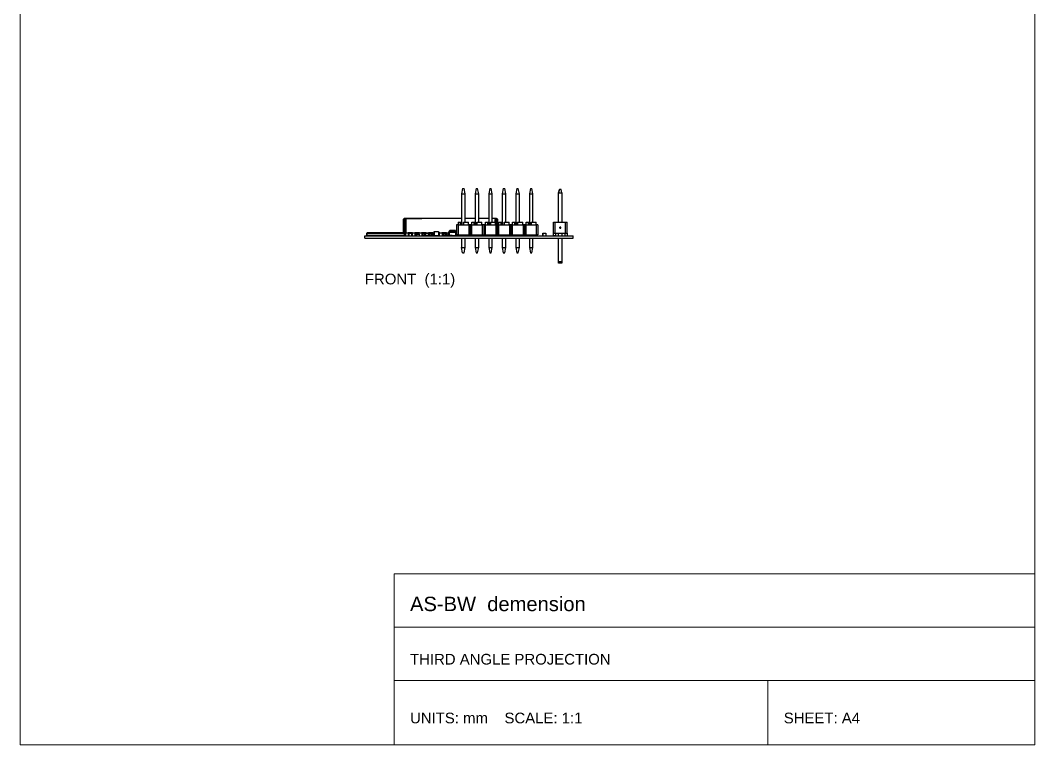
# Model space of a CAD drawing. Header units: millimetres. Extents: x -74 to 116, y -91 to 186.
# Drawn here: x -74.3 to 115.7, y -90.8 to 44.8 of the extents above; entities that cross this region are included whole.
import ezdxf

# ---------------------------------------------------------------- set-up
doc = ezdxf.new("R2010")
doc.units = ezdxf.units.MM
doc.layers.add('LABELS', color=7, linetype='Continuous')
doc.layers.add('VISIBLE', color=7, linetype='Continuous')
doc.layers.add('SHEET_A4', color=7, linetype='Continuous', lineweight=18)
doc.styles.get("Standard").update_dxf_attribs({"font": 'arial.ttf'})

msp = doc.modelspace()

# ---------------------------------------------------------------- linework, layer by layer
at = {"layer": 'SHEET_A4'}
for p, q in [((-4.314, -68.813), (115.686, -68.813)), ((-4.314, -78.813), (115.686, -78.813)), ((65.686, -90.813), (65.686, -78.813))]:
    msp.add_line(p, q, dxfattribs=at)
for points in [[(-74.314, -90.813), (115.686, -90.813), (115.686, 186.187), (-74.314, 186.187)], [(-4.314, -90.813), (115.686, -90.813), (115.686, -58.813), (-4.314, -58.813)]]:
    msp.add_lwpolyline(points, close=True, dxfattribs=at)
at = {"layer": 'VISIBLE'}
for points in [[(8.53, 13.311), (8.339, 12.295)], [(8.53, 13.311), (8.809, 13.311)], [(9, 12.295), (8.809, 13.311)], [(11.07, 13.311), (10.879, 12.295)], [(11.07, 13.311), (11.349, 13.311)], [(11.54, 12.295), (11.349, 13.311)], [(13.61, 13.311), (13.419, 12.295)], [(13.61, 13.311), (13.889, 13.311)], [(14.08, 12.295), (13.889, 13.311)], [(16.15, 13.311), (15.959, 12.295)], [(16.15, 13.311), (16.429, 13.311)], [(16.62, 12.295), (16.429, 13.311)], [(18.69, 13.311), (18.499, 12.295)], [(18.69, 13.311), (18.969, 13.311)], [(19.16, 12.295), (18.969, 13.311)], [(21.23, 13.311), (21.039, 12.295)], [(21.23, 13.311), (21.509, 13.311)], [(21.7, 12.295), (21.509, 13.311)], [(8.339, 12.295), (9, 12.295)], [(8.339, 12.295), (8.339, 6.512)], [(9, 6.969), (9, 12.295)], [(10.879, 12.295), (10.879, 6.512)], [(10.879, 12.295), (11.54, 12.295)], [(11.54, 6.969), (11.54, 12.295)], [(13.419, 12.295), (14.08, 12.295)], [(13.419, 12.295), (13.419, 6.512)], [(14.08, 6.969), (14.08, 12.295)], [(15.959, 12.295), (15.959, 6.512)], [(15.959, 12.295), (16.62, 12.295)], [(16.62, 6.969), (16.62, 12.295)], [(18.499, 12.295), (19.16, 12.295)], [(18.499, 12.295), (18.499, 6.512)], [(19.16, 6.969), (19.16, 12.295)], [(21.039, 12.295), (21.039, 6.512)], [(21.039, 12.295), (21.7, 12.295)], [(21.7, 6.969), (21.7, 12.295)], [(26.51, 12.504), (26.668, 13.139)], [(26.668, 13.139), (26.51, 12.504)], [(26.668, 13.139), (26.51, 12.504)], [(26.668, 13.139), (26.51, 12.504)], [(26.668, 13.139), (26.51, 12.504)], [(26.668, 13.139), (26.51, 12.504)], [(26.668, 13.139), (26.51, 12.504)], [(26.51, 12.504), (26.668, 13.139)], [(26.51, 6.969), (26.51, 12.504)], [(26.51, 6.969), (26.51, 12.504)], [(26.51, 6.969), (26.51, 12.504)], [(26.51, 6.969), (26.51, 12.504)], [(26.51, 6.969), (26.51, 12.504)], [(26.51, 6.969), (26.51, 12.504)], [(26.51, 6.969), (26.51, 12.504)], [(26.51, 12.504), (27.145, 12.504)], [(26.51, 6.969), (26.51, 12.504)], [(26.986, 13.139), (26.668, 13.139)], [(27.145, 12.504), (26.986, 13.139)], [(27.145, 12.504), (27.145, 6.969)], [(-2.533, 7.479), (-2.517, 7.558), (-2.471, 7.623), (-2.405, 7.666), (-2.333, 7.679)], [(-2.333, 7.679), (-2.405, 7.666), (-2.471, 7.623), (-2.517, 7.558), (-2.533, 7.479)], [(-2.333, 7.679), (-2.319, 7.679), (-2.306, 7.679), (-2.293, 7.679), (-2.281, 7.679), (-2.269, 7.679), (-2.257, 7.679), (-2.245, 7.679), (-2.235, 7.679), (-2.224, 7.679), (-2.214, 7.679), (-2.205, 7.679), (-2.196, 7.679), (-2.187, 7.679), (-2.179, 7.679)], [(-2.179, 7.679), (-2.187, 7.679), (-2.196, 7.679), (-2.205, 7.679), (-2.214, 7.679), (-2.224, 7.679), (-2.235, 7.679), (-2.245, 7.679), (-2.257, 7.679), (-2.269, 7.679), (-2.281, 7.679), (-2.293, 7.679), (-2.306, 7.679), (-2.319, 7.679), (-2.333, 7.679)], [(-2.179, 7.679), (-2.147, 7.666), (-2.131, 7.623), (-2.126, 7.479)], [(8.339, 7.679), (-2.179, 7.679)], [(-2.04, 7.68), (-2.034, 7.68), (-2.014, 7.68), (-1.982, 7.68), (-1.94, 7.68), (-1.89, 7.68), (-1.834, 7.68), (-1.774, 7.68), (-1.715, 7.68), (-1.659, 7.68), (-1.609, 7.68), (-1.567, 7.68), (-1.535, 7.68), (-1.515, 7.68), (-1.509, 7.68)], [(-2.04, 7.679), (-2.04, 7.68)], [(-1.509, 7.68), (-1.298, 7.68), (-1.073, 7.68), (-0.838, 7.68), (-0.6, 7.68), (-0.363, 7.68), (-0.132, 7.68), (0.085, 7.68), (0.285, 7.68), (0.463, 7.68), (0.615, 7.68), (0.737, 7.68), (0.826, 7.68), (0.88, 7.68), (0.899, 7.68)], [(-1.509, 7.679), (-1.509, 7.68)], [(0.899, 7.68), (0.908, 7.68)], [(0.899, 7.679), (0.899, 7.68)], [(0.908, 7.679), (0.908, 7.68)], [(10.879, 7.679), (9, 7.679)], [(13.419, 7.679), (11.54, 7.679)], [(14.714, 7.679), (14.08, 7.679)], [(14.661, 7.479), (14.666, 7.623), (14.682, 7.666), (14.714, 7.679)], [(14.714, 7.679), (14.722, 7.679), (14.73, 7.679), (14.739, 7.679), (14.749, 7.679), (14.759, 7.679), (14.769, 7.679), (14.78, 7.679), (14.791, 7.679), (14.803, 7.679), (14.815, 7.679), (14.828, 7.679), (14.841, 7.679), (14.854, 7.679), (14.867, 7.679)], [(14.867, 7.679), (14.854, 7.679), (14.841, 7.679), (14.828, 7.679), (14.815, 7.679), (14.803, 7.679), (14.791, 7.679), (14.78, 7.679), (14.769, 7.679), (14.759, 7.679), (14.749, 7.679), (14.739, 7.679), (14.73, 7.679), (14.722, 7.679), (14.714, 7.679)], [(14.867, 7.679), (14.939, 7.666), (15.006, 7.623), (15.051, 7.558), (15.067, 7.479)], [(-2.533, 5.029), (-2.533, 7.479)], [(-2.533, 7.479), (-2.533, 5.029)], [(-2.333, 5.029), (-2.333, 7.479)], [(-2.179, 7.479), (-2.187, 7.479), (-2.196, 7.479), (-2.205, 7.479), (-2.214, 7.479), (-2.224, 7.479), (-2.235, 7.479), (-2.245, 7.479), (-2.257, 7.479), (-2.269, 7.479), (-2.281, 7.479), (-2.293, 7.479), (-2.306, 7.479), (-2.319, 7.479), (-2.333, 7.479)], [(-2.333, 7.479), (-2.319, 7.479), (-2.306, 7.479), (-2.293, 7.479), (-2.281, 7.479), (-2.269, 7.479), (-2.257, 7.479), (-2.245, 7.479), (-2.235, 7.479), (-2.224, 7.479), (-2.214, 7.479), (-2.205, 7.479), (-2.196, 7.479), (-2.187, 7.479), (-2.179, 7.479)], [(-2.179, 7.479), (-2.179, 5.029)], [(-2.179, 7.479), (-2.179, 7.479)], [(-2.179, 5.029), (-2.179, 7.479)], [(-2.126, 7.479), (-2.126, 5.029)], [(7.717, 6.512), (7.4, 6.512)], [(7.4, 6.512), (7.4, 4.632)], [(7.4, 6.512), (7.4, 6.131)], [(7.4, 6.131), (7.4, 6.131)], [(7.717, 6.969), (8.149, 6.969)], [(7.717, 6.969), (7.717, 6.512)], [(7.717, 6.512), (9.686, 6.512)], [(7.717, 6.512), (7.717, 4.632)], [(8.149, 6.969), (8.161, 6.969), (8.173, 6.969), (8.185, 6.969), (8.198, 6.969), (8.211, 6.969), (8.225, 6.969), (8.238, 6.969), (8.252, 6.969), (8.266, 6.969), (8.28, 6.969), (8.295, 6.969), (8.309, 6.969), (8.324, 6.969), (8.339, 6.969)], [(8.149, 6.512), (8.149, 6.969)], [(8.67, 6.969), (9.622, 6.969)], [(8.67, 6.512), (8.67, 6.969)], [(8.67, 6.969), (8.67, 6.512)], [(9.622, 6.512), (9.622, 6.969)], [(9.94, 6.512), (9.686, 6.512)], [(9.686, 6.512), (9.686, 4.632)], [(10.194, 6.512), (9.94, 6.512)], [(9.94, 6.512), (9.94, 4.632)], [(10.194, 6.512), (12.226, 6.512)], [(10.194, 6.512), (10.194, 4.632)], [(10.257, 6.969), (10.689, 6.969)], [(10.257, 6.512), (10.257, 6.969)], [(10.689, 6.969), (10.701, 6.969), (10.713, 6.969), (10.725, 6.969), (10.738, 6.969), (10.751, 6.969), (10.765, 6.969), (10.778, 6.969), (10.792, 6.969), (10.806, 6.969), (10.82, 6.969), (10.835, 6.969), (10.849, 6.969), (10.864, 6.969), (10.879, 6.969)], [(10.689, 6.512), (10.689, 6.969)], [(11.21, 6.969), (12.162, 6.969)], [(11.21, 6.512), (11.21, 6.969)], [(11.21, 6.969), (11.21, 6.512)], [(12.162, 6.512), (12.162, 6.969)], [(12.48, 6.512), (12.226, 6.512)], [(12.226, 6.512), (12.226, 4.632)], [(12.734, 6.512), (12.48, 6.512)], [(12.48, 6.512), (12.48, 4.632)], [(12.734, 6.512), (14.766, 6.512)], [(12.734, 6.512), (12.734, 4.632)], [(12.797, 6.969), (13.229, 6.969)], [(12.797, 6.512), (12.797, 6.969)], [(13.229, 6.969), (13.241, 6.969), (13.253, 6.969), (13.265, 6.969), (13.278, 6.969), (13.291, 6.969), (13.305, 6.969), (13.318, 6.969), (13.332, 6.969), (13.346, 6.969), (13.36, 6.969), (13.375, 6.969), (13.389, 6.969), (13.404, 6.969), (13.419, 6.969)], [(13.229, 6.512), (13.229, 6.969)], [(13.75, 6.969), (14.702, 6.969)], [(13.75, 6.512), (13.75, 6.969)], [(13.75, 6.969), (13.75, 6.512)], [(14.661, 7.479), (14.714, 7.479)], [(14.661, 6.969), (14.661, 7.479)], [(14.661, 7.479), (14.661, 7.479)], [(14.661, 7.479), (14.661, 7.479)], [(14.702, 6.512), (14.702, 6.969)], [(14.714, 6.512), (14.714, 7.479)], [(14.714, 7.479), (14.722, 7.479), (14.73, 7.479), (14.739, 7.479), (14.749, 7.479), (14.759, 7.479), (14.769, 7.479), (14.78, 7.479), (14.791, 7.479), (14.803, 7.479), (14.815, 7.479), (14.828, 7.479), (14.841, 7.479), (14.854, 7.479), (14.867, 7.479)], [(15.02, 6.512), (14.766, 6.512)], [(14.766, 6.512), (14.766, 4.632)], [(14.867, 6.512), (14.867, 7.479)], [(14.867, 7.479), (14.867, 6.512)], [(15.274, 6.512), (15.02, 6.512)], [(15.02, 6.512), (15.02, 4.632)], [(15.067, 7.479), (15.067, 6.512)], [(15.274, 6.512), (17.306, 6.512)], [(15.274, 6.512), (15.274, 4.632)], [(15.337, 6.969), (15.769, 6.969)], [(15.337, 6.512), (15.337, 6.969)], [(15.769, 6.969), (15.781, 6.969), (15.793, 6.969), (15.805, 6.969), (15.818, 6.969), (15.831, 6.969), (15.845, 6.969), (15.858, 6.969), (15.872, 6.969), (15.886, 6.969), (15.9, 6.969), (15.915, 6.969), (15.929, 6.969), (15.944, 6.969), (15.959, 6.969)], [(15.769, 6.512), (15.769, 6.969)], [(16.29, 6.969), (17.242, 6.969)], [(16.29, 6.512), (16.29, 6.969)], [(16.29, 6.969), (16.29, 6.512)], [(17.242, 6.512), (17.242, 6.969)], [(17.56, 6.512), (17.306, 6.512)], [(17.306, 6.512), (17.306, 4.632)], [(17.814, 6.512), (17.56, 6.512)], [(17.56, 6.512), (17.56, 4.632)], [(17.814, 6.512), (19.846, 6.512)], [(17.814, 6.512), (17.814, 4.632)], [(17.877, 6.969), (18.309, 6.969)], [(17.877, 6.512), (17.877, 6.969)], [(18.309, 6.969), (18.321, 6.969), (18.333, 6.969), (18.345, 6.969), (18.358, 6.969), (18.371, 6.969), (18.385, 6.969), (18.398, 6.969), (18.412, 6.969), (18.426, 6.969), (18.44, 6.969), (18.455, 6.969), (18.469, 6.969), (18.484, 6.969), (18.499, 6.969)], [(18.309, 6.512), (18.309, 6.969)], [(18.83, 6.969), (19.782, 6.969)], [(18.83, 6.512), (18.83, 6.969)], [(18.83, 6.969), (18.83, 6.512)], [(19.782, 6.512), (19.782, 6.969)], [(20.1, 6.512), (19.846, 6.512)], [(19.846, 6.512), (19.846, 4.632)], [(20.354, 6.512), (20.1, 6.512)], [(20.1, 6.512), (20.1, 4.632)], [(20.354, 6.512), (22.322, 6.512)], [(20.354, 6.512), (20.354, 4.632)], [(20.417, 6.969), (20.849, 6.969)], [(20.417, 6.512), (20.417, 6.969)], [(20.849, 6.969), (20.861, 6.969), (20.873, 6.969), (20.885, 6.969), (20.898, 6.969), (20.911, 6.969), (20.925, 6.969), (20.938, 6.969), (20.952, 6.969), (20.966, 6.969), (20.98, 6.969), (20.995, 6.969), (21.009, 6.969), (21.024, 6.969), (21.039, 6.969)], [(20.849, 6.512), (20.849, 6.969)], [(21.37, 6.969), (22.322, 6.969)], [(21.37, 6.512), (21.37, 6.969)], [(21.37, 6.969), (21.37, 6.512)], [(22.322, 6.512), (22.322, 6.969)], [(22.64, 6.512), (22.322, 6.512)], [(22.322, 6.512), (22.322, 4.632)], [(22.64, 6.512), (22.64, 4.632)], [(25.557, 4.937), (25.557, 6.969)], [(25.557, 4.937), (25.557, 6.969)], [(25.557, 4.937), (25.557, 6.969)], [(25.557, 4.937), (25.557, 6.969)], [(25.557, 4.937), (25.557, 6.969)], [(25.557, 4.937), (25.557, 6.969)], [(25.557, 4.937), (25.557, 6.969)], [(25.557, 4.937), (25.557, 6.969)], [(25.557, 6.969), (25.887, 6.969)], [(25.887, 4.937), (25.887, 6.969)], [(25.887, 6.969), (27.767, 6.969)], [(26.913, 6.043), (26.741, 6.043)], [(26.741, 6.043), (26.741, 5.863)], [(26.741, 5.863), (26.741, 6.043)], [(26.741, 5.863), (26.913, 5.863)], [(26.913, 5.863), (26.913, 6.043)], [(27.767, 6.969), (27.767, 4.937)], [(27.767, 6.969), (27.767, 4.937)], [(27.767, 6.969), (28.097, 6.969)], [(28.097, 4.937), (28.097, 6.969)], [(-9.773, 4.018), (-9.773, 4.429)], [(-9.773, 4.429), (29.252, 4.429)], [(-9.773, 4.018), (29.252, 4.018)], [(-9.283, 5.029), (-9.353, 5), (-9.383, 4.929)], [(-9.383, 4.929), (-9.353, 5), (-9.283, 5.029)], [(-9.383, 4.929), (-9.382, 4.929), (-9.378, 4.929), (-9.372, 4.929), (-9.363, 4.929), (-9.352, 4.929), (-9.339, 4.929), (-9.324, 4.929), (-9.307, 4.929), (-9.289, 4.929), (-9.27, 4.929), (-9.249, 4.929), (-9.227, 4.929), (-9.205, 4.929), (-9.183, 4.929)], [(-9.383, 4.929), (-9.383, 4.929), (-9.383, 4.929), (-9.383, 4.929), (-9.383, 4.929), (-9.383, 4.929), (-9.383, 4.929), (-9.383, 4.929), (-9.383, 4.929), (-9.383, 4.929), (-9.383, 4.929), (-9.383, 4.929), (-9.383, 4.929), (-9.383, 4.929), (-9.383, 4.929)], [(-9.383, 4.469), (-9.383, 4.929)], [(-9.383, 4.929), (-9.383, 4.929), (-9.383, 4.929), (-9.383, 4.929), (-9.383, 4.929), (-9.383, 4.929), (-9.383, 4.929), (-9.383, 4.929), (-9.383, 4.929), (-9.383, 4.929), (-9.383, 4.929), (-9.383, 4.929), (-9.383, 4.929), (-9.383, 4.929), (-9.383, 4.929)], [(-9.383, 4.929), (-9.382, 4.929), (-9.378, 4.929), (-9.372, 4.929), (-9.363, 4.929), (-9.352, 4.929), (-9.339, 4.929), (-9.324, 4.929), (-9.307, 4.929), (-9.289, 4.929), (-9.27, 4.929), (-9.249, 4.929), (-9.227, 4.929), (-9.205, 4.929), (-9.183, 4.929)], [(-9.383, 4.929), (-9.383, 4.469)], [(-9.383, 4.469), (-9.383, 4.469), (-9.383, 4.469), (-9.383, 4.469), (-9.383, 4.469), (-9.383, 4.469), (-9.383, 4.469), (-9.383, 4.469), (-9.383, 4.469), (-9.383, 4.469), (-9.383, 4.469), (-9.383, 4.469), (-9.383, 4.469), (-9.383, 4.469), (-9.383, 4.469)], [(-9.183, 4.469), (-9.205, 4.469), (-9.227, 4.469), (-9.249, 4.469), (-9.27, 4.469), (-9.289, 4.469), (-9.307, 4.469), (-9.324, 4.469), (-9.339, 4.469), (-9.352, 4.469), (-9.363, 4.469), (-9.372, 4.469), (-9.378, 4.469), (-9.382, 4.469), (-9.383, 4.469)], [(-9.383, 4.469), (-9.383, 4.429)], [(-9.383, 4.429), (-9.383, 4.469)], [(-9.183, 4.469), (-9.205, 4.469), (-9.227, 4.469), (-9.249, 4.469), (-9.27, 4.469), (-9.289, 4.469), (-9.307, 4.469), (-9.324, 4.469), (-9.339, 4.469), (-9.352, 4.469), (-9.363, 4.469), (-9.372, 4.469), (-9.378, 4.469), (-9.382, 4.469), (-9.383, 4.469)], [(-9.383, 4.469), (-9.383, 4.469), (-9.383, 4.469), (-9.383, 4.469), (-9.383, 4.469), (-9.383, 4.469), (-9.383, 4.469), (-9.383, 4.469), (-9.383, 4.469), (-9.383, 4.469), (-9.383, 4.469), (-9.383, 4.469), (-9.383, 4.469), (-9.383, 4.469), (-9.383, 4.469)], [(-9.183, 5.029), (-9.194, 5.029), (-9.205, 5.029), (-9.216, 5.029), (-9.226, 5.029), (-9.236, 5.029), (-9.245, 5.029), (-9.253, 5.029), (-9.261, 5.029), (-9.267, 5.029), (-9.273, 5.029), (-9.277, 5.029), (-9.28, 5.029), (-9.282, 5.029), (-9.283, 5.029)], [(-2.343, 5.029), (-9.183, 5.029)], [(-9.183, 4.929), (-2.343, 4.929)], [(-9.183, 4.929), (-2.343, 4.929)], [(-2.343, 4.469), (-9.183, 4.469)], [(-2.343, 4.469), (-9.183, 4.469)], [(-2.343, 5.029), (-2.355, 5.029), (-2.368, 5.029), (-2.381, 5.029), (-2.394, 5.029), (-2.408, 5.029), (-2.421, 5.029), (-2.435, 5.029), (-2.449, 5.029), (-2.463, 5.029), (-2.476, 5.029), (-2.49, 5.029), (-2.505, 5.029), (-2.519, 5.029), (-2.533, 5.029)], [(-2.533, 5.029), (-2.533, 5.029), (-2.533, 5.029), (-2.533, 5.029), (-2.533, 5.029), (-2.533, 5.029), (-2.533, 5.029), (-2.533, 5.029), (-2.533, 5.029), (-2.533, 5.029), (-2.533, 5.029), (-2.533, 5.029), (-2.533, 5.029), (-2.533, 5.029), (-2.533, 5.029)], [(-2.343, 4.929), (-2.343, 5), (-2.343, 5.029)], [(-2.343, 4.929), (-2.343, 5), (-2.343, 5.029)], [(-2.343, 5.029), (-2.343, 4.929)], [(-2.094, 5.029), (-2.343, 5.029)], [(-2.343, 4.469), (-2.343, 4.929)], [(-2.343, 4.429), (-2.343, 4.929)], [(-2.343, 4.429), (-2.343, 4.469)], [(-2.143, 5.029), (-1.643, 5.029)], [(-2.118, 4.929), (-2.116, 5.001), (-2.094, 5.029)], [(-2.118, 4.929), (-2.118, 4.929)], [(-2.118, 4.429), (-2.118, 4.929)], [(-2.118, 4.929), (-2.118, 4.929)], [(-2.094, 5.029), (-2.076, 5.029), (-2.053, 5.029), (-2.026, 5.029), (-1.996, 5.029), (-1.963, 5.029), (-1.928, 5.029), (-1.893, 5.029), (-1.857, 5.029), (-1.823, 5.029), (-1.79, 5.029), (-1.759, 5.029), (-1.732, 5.029), (-1.71, 5.029), (-1.691, 5.029)], [(-1.443, 5.029), (-1.691, 5.029)], [(-1.691, 5.029), (-1.67, 5.001), (-1.668, 4.929)], [(-1.668, 4.929), (-1.668, 4.429)], [(-1.558, 4.941), (-1.546, 4.953)], [(-1.558, 4.941), (-1.546, 4.953)], [(-1.546, 4.953), (-1.558, 4.941)], [(-1.546, 4.953), (-1.558, 4.941)], [(-1.558, 4.441), (-1.558, 4.941)], [(-1.558, 4.941), (-1.558, 4.441)], [(-1.558, 4.941), (-1.558, 4.441)], [(-1.558, 4.441), (-1.558, 4.941)], [(-1.546, 4.429), (-1.558, 4.441)], [(-1.546, 4.429), (-1.558, 4.441)], [(-1.558, 4.441), (-1.546, 4.429)], [(-1.558, 4.441), (-1.546, 4.429)], [(-1.546, 4.953), (-1.046, 4.953)], [(-1.443, 5.029), (-1.443, 5.008), (-1.443, 4.953)], [(-1.073, 5.029), (-1.443, 5.029)], [(-1.443, 5.029), (-1.443, 4.953)], [(-1.073, 5.029), (-1.443, 5.029)], [(-1.443, 5.029), (-1.443, 5.008), (-1.443, 4.953)], [(-1.073, 4.953), (-1.073, 5.008), (-1.073, 5.029)], [(-1.073, 4.953), (-1.073, 5.008), (-1.073, 5.029)], [(-1.073, 5.029), (-1.073, 4.953)], [(-0.824, 5.029), (-1.073, 5.029)], [(-1.046, 4.953), (-1.034, 4.941)], [(-1.034, 4.441), (-1.046, 4.429)], [(-1.034, 4.941), (-1.034, 4.441)], [(-0.873, 5.029), (-0.373, 5.029)], [(-0.848, 4.929), (-0.846, 5.001), (-0.824, 5.029)], [(-0.848, 4.929), (-0.848, 4.929)], [(-0.848, 4.429), (-0.848, 4.929)], [(-0.848, 4.929), (-0.848, 4.929)], [(-0.824, 5.029), (-0.806, 5.029), (-0.783, 5.029), (-0.756, 5.029), (-0.726, 5.029), (-0.693, 5.029), (-0.658, 5.029), (-0.623, 5.029), (-0.587, 5.029), (-0.553, 5.029), (-0.52, 5.029), (-0.489, 5.029), (-0.462, 5.029), (-0.44, 5.029), (-0.421, 5.029)], [(-0.173, 5.029), (-0.421, 5.029)], [(-0.421, 5.029), (-0.4, 5.001), (-0.398, 4.929)], [(-0.398, 4.929), (-0.398, 4.429)], [(-0.173, 5.029), (-0.173, 5), (-0.173, 4.929)], [(0.197, 5.029), (-0.173, 5.029)], [(-0.173, 5.029), (-0.173, 4.929)], [(0.197, 5.029), (-0.173, 5.029)], [(-0.173, 5.029), (-0.173, 5), (-0.173, 4.929)], [(-0.173, 4.929), (0.197, 4.929)], [(-0.173, 4.929), (0.197, 4.929)], [(-0.173, 4.929), (-0.173, 4.469)], [(-0.173, 4.929), (-0.173, 4.429)], [(-0.056, 4.469), (-0.173, 4.469)], [(-0.173, 4.469), (-0.173, 4.429)], [(-0.056, 4.469), (-0.173, 4.469)], [(-0.056, 4.759), (-0.056, 4.779)], [(-0.056, 4.759), (-0.056, 4.779)], [(-0.056, 4.779), (0.444, 4.779)], [(-0.056, 4.429), (-0.056, 4.779)], [(-0.056, 4.449), (-0.056, 4.759)], [(-0.056, 4.429), (-0.056, 4.449)], [(0.197, 4.929), (0.197, 5), (0.197, 5.029)], [(0.197, 4.929), (0.197, 5), (0.197, 5.029)], [(0.197, 5.029), (0.197, 4.929)], [(0.446, 5.029), (0.197, 5.029)], [(0.197, 4.779), (0.197, 4.929)], [(0.197, 4.779), (0.197, 4.929)], [(0.397, 5.029), (0.897, 5.029)], [(0.422, 4.929), (0.424, 5.001), (0.446, 5.029)], [(0.422, 4.929), (0.422, 4.929)], [(0.422, 4.779), (0.422, 4.929)], [(0.422, 4.929), (0.422, 4.929)], [(0.444, 4.429), (0.444, 4.779)], [(0.446, 5.029), (0.464, 5.029), (0.487, 5.029), (0.514, 5.029), (0.544, 5.029), (0.577, 5.029), (0.612, 5.029), (0.647, 5.029), (0.683, 5.029), (0.717, 5.029), (0.75, 5.029), (0.781, 5.029), (0.808, 5.029), (0.83, 5.029), (0.849, 5.029)], [(1.097, 5.029), (0.849, 5.029)], [(0.849, 5.029), (0.87, 5.001), (0.872, 4.929)], [(0.872, 4.929), (0.872, 4.429)], [(1.097, 5.029), (1.097, 5), (1.097, 4.929)], [(1.467, 5.029), (1.097, 5.029)], [(1.097, 5.029), (1.097, 4.929)], [(1.467, 5.029), (1.097, 5.029)], [(1.097, 5.029), (1.097, 5), (1.097, 4.929)], [(1.097, 4.929), (1.467, 4.929)], [(1.097, 4.929), (1.467, 4.929)], [(1.097, 4.929), (1.097, 4.469)], [(1.097, 4.929), (1.097, 4.429)], [(1.467, 4.469), (1.097, 4.469)], [(1.097, 4.469), (1.097, 4.429)], [(1.467, 4.469), (1.097, 4.469)], [(1.467, 4.929), (1.467, 5), (1.467, 5.029)], [(1.467, 4.929), (1.467, 5), (1.467, 5.029)], [(1.467, 5.029), (1.467, 4.929)], [(1.716, 5.029), (1.467, 5.029)], [(1.467, 4.469), (1.467, 4.929)], [(1.467, 4.429), (1.467, 4.929)], [(1.467, 4.429), (1.467, 4.469)], [(1.58, 4.953), (1.568, 4.941)], [(1.58, 4.953), (1.568, 4.941)], [(1.568, 4.941), (1.58, 4.953)], [(1.568, 4.941), (1.58, 4.953)], [(1.568, 4.941), (1.568, 4.441)], [(1.568, 4.441), (1.568, 4.941)], [(1.568, 4.441), (1.568, 4.941)], [(1.568, 4.941), (1.568, 4.441)], [(1.568, 4.441), (1.58, 4.429)], [(1.568, 4.441), (1.58, 4.429)], [(1.58, 4.429), (1.568, 4.441)], [(1.58, 4.429), (1.568, 4.441)], [(1.58, 4.953), (2.08, 4.953)], [(2.08, 4.953), (1.58, 4.953)], [(1.58, 4.953), (2.08, 4.953)], [(2.08, 4.429), (1.58, 4.429)], [(2.08, 4.429), (1.58, 4.429)], [(1.667, 5.029), (2.167, 5.029)], [(1.692, 4.953), (1.696, 5.009), (1.716, 5.029)], [(1.716, 5.029), (1.734, 5.029), (1.757, 5.029), (1.784, 5.029), (1.814, 5.029), (1.847, 5.029), (1.882, 5.029), (1.917, 5.029), (1.953, 5.029), (1.987, 5.029), (2.02, 5.029), (2.051, 5.029), (2.078, 5.029), (2.1, 5.029), (2.119, 5.029)], [(2.08, 4.953), (2.092, 4.941)], [(2.092, 4.441), (2.08, 4.429)], [(2.092, 4.941), (2.092, 4.441)], [(2.367, 5.029), (2.119, 5.029)], [(2.119, 5.029), (2.14, 5.001), (2.142, 4.929)], [(2.142, 4.929), (2.142, 4.429)], [(2.367, 5.029), (2.367, 5), (2.367, 4.929)], [(2.737, 5.029), (2.367, 5.029)], [(2.367, 5.029), (2.367, 4.929)], [(2.737, 5.029), (2.367, 5.029)], [(2.367, 5.029), (2.367, 5), (2.367, 4.929)], [(2.367, 4.929), (2.737, 4.929)], [(2.367, 4.929), (2.737, 4.929)], [(2.367, 4.929), (2.367, 4.469)], [(2.367, 4.929), (2.367, 4.429)], [(2.737, 4.469), (2.367, 4.469)], [(2.367, 4.469), (2.367, 4.429)], [(2.737, 4.469), (2.367, 4.469)], [(2.737, 4.929), (2.737, 5), (2.737, 5.029)], [(2.737, 4.929), (2.737, 5), (2.737, 5.029)], [(2.737, 5.029), (2.737, 4.929)], [(2.986, 5.029), (2.737, 5.029)], [(2.737, 4.469), (2.737, 4.929)], [(2.737, 4.429), (2.737, 4.929)], [(2.737, 4.429), (2.737, 4.469)], [(2.937, 5.029), (3.21, 5.029)], [(2.962, 4.929), (2.964, 5.001), (2.986, 5.029)], [(2.962, 4.929), (2.962, 4.929)], [(2.962, 4.429), (2.962, 4.929)], [(2.962, 4.929), (2.962, 4.929)], [(2.986, 5.029), (2.995, 5.029), (3.006, 5.029), (3.018, 5.029), (3.032, 5.029), (3.046, 5.029), (3.062, 5.029), (3.078, 5.029), (3.096, 5.029), (3.114, 5.029), (3.132, 5.029), (3.152, 5.029), (3.171, 5.029), (3.19, 5.029), (3.21, 5.029)], [(3.222, 5.253), (3.21, 5.241)], [(3.222, 5.253), (3.21, 5.241)], [(3.21, 5.241), (3.222, 5.253)], [(3.21, 5.241), (3.222, 5.253)], [(3.21, 5.241), (3.21, 4.441)], [(3.21, 4.441), (3.21, 5.241)], [(3.21, 4.441), (3.21, 5.241)], [(3.21, 5.241), (3.21, 4.441)], [(3.21, 4.441), (3.222, 4.429)], [(3.21, 4.441), (3.222, 4.429)], [(3.222, 4.429), (3.21, 4.441)], [(3.222, 4.429), (3.21, 4.441)], [(3.222, 5.253), (4.022, 5.253)], [(4.022, 4.429), (3.222, 4.429)], [(4.022, 5.253), (4.034, 5.241)], [(4.034, 4.441), (4.022, 4.429)], [(4.034, 5.241), (4.034, 4.441)], [(4.256, 5.029), (4.034, 5.029)], [(4.207, 5.029), (4.707, 5.029)], [(4.232, 4.929), (4.234, 5.001), (4.256, 5.029)], [(4.232, 4.929), (4.232, 4.929)], [(4.232, 4.429), (4.232, 4.929)], [(4.232, 4.929), (4.232, 4.929)], [(4.256, 5.029), (4.274, 5.029), (4.297, 5.029), (4.324, 5.029), (4.354, 5.029), (4.387, 5.029), (4.422, 5.029), (4.457, 5.029), (4.493, 5.029), (4.527, 5.029), (4.56, 5.029), (4.591, 5.029), (4.618, 5.029), (4.64, 5.029), (4.659, 5.029)], [(4.907, 5.029), (4.659, 5.029)], [(4.659, 5.029), (4.68, 5.001), (4.682, 4.929)], [(4.682, 4.929), (4.682, 4.429)], [(4.907, 5.029), (4.907, 5), (4.907, 4.929)], [(5.277, 5.029), (4.907, 5.029)], [(4.907, 5.029), (4.907, 4.929)], [(5.277, 5.029), (4.907, 5.029)], [(4.907, 5.029), (4.907, 5), (4.907, 4.929)], [(4.907, 4.929), (5.277, 4.929)], [(4.907, 4.929), (5.277, 4.929)], [(4.907, 4.929), (4.907, 4.469)], [(4.907, 4.929), (4.907, 4.429)], [(5.277, 4.469), (4.907, 4.469)], [(4.907, 4.469), (4.907, 4.429)], [(5.277, 4.469), (4.907, 4.469)], [(4.977, 4.429), (5.036, 4.429), (5.06, 4.429)], [(5.277, 4.929), (5.277, 5), (5.277, 5.029)], [(5.277, 4.929), (5.277, 5), (5.277, 5.029)], [(5.277, 5.029), (5.277, 4.929)], [(5.526, 5.029), (5.277, 5.029)], [(5.277, 4.469), (5.277, 4.929)], [(5.277, 4.429), (5.277, 4.929)], [(5.277, 4.429), (5.277, 4.469)], [(5.477, 5.029), (5.874, 5.029)], [(5.502, 4.929), (5.504, 5.001), (5.526, 5.029)], [(5.502, 4.929), (5.502, 4.929)], [(5.502, 4.429), (5.502, 4.929)], [(5.502, 4.929), (5.502, 4.929)], [(5.526, 5.029), (5.54, 5.029), (5.558, 5.029), (5.579, 5.029), (5.602, 5.029), (5.628, 5.029), (5.655, 5.029), (5.683, 5.029), (5.712, 5.029), (5.741, 5.029), (5.77, 5.029), (5.799, 5.029), (5.826, 5.029), (5.851, 5.029), (5.874, 5.029)], [(5.605, 4.579), (5.595, 4.569)], [(5.595, 4.569), (5.605, 4.579)], [(5.605, 4.579), (5.595, 4.569)], [(5.595, 4.569), (5.605, 4.579)], [(5.605, 4.579), (5.595, 4.569)], [(5.595, 4.569), (5.605, 4.579)], [(5.595, 4.569), (5.595, 4.569), (5.595, 4.569), (5.595, 4.569), (5.595, 4.569), (5.595, 4.569), (5.595, 4.569), (5.595, 4.569), (5.595, 4.569), (5.595, 4.569), (5.595, 4.569), (5.595, 4.569), (5.595, 4.569), (5.595, 4.569), (5.595, 4.569)], [(5.595, 4.439), (5.595, 4.569)], [(5.595, 4.569), (5.595, 4.439)], [(5.595, 4.569), (5.595, 4.569), (5.595, 4.569), (5.595, 4.569), (5.595, 4.569), (5.595, 4.569), (5.595, 4.569), (5.595, 4.569), (5.595, 4.569), (5.595, 4.569), (5.595, 4.569), (5.595, 4.569), (5.595, 4.569), (5.595, 4.569), (5.595, 4.569)], [(5.595, 4.439), (5.595, 4.569)], [(5.595, 4.569), (5.595, 4.439)], [(5.595, 4.569), (5.595, 4.569), (5.595, 4.569), (5.596, 4.569), (5.596, 4.569), (5.597, 4.569), (5.597, 4.569), (5.598, 4.569), (5.599, 4.569), (5.6, 4.569), (5.601, 4.569), (5.602, 4.569), (5.603, 4.569), (5.604, 4.569), (5.605, 4.569)], [(5.595, 4.439), (5.595, 4.569)], [(5.595, 4.569), (5.595, 4.439)], [(5.595, 4.439), (5.605, 4.429)], [(5.605, 4.429), (5.595, 4.439)], [(5.595, 4.439), (5.595, 4.439), (5.595, 4.439), (5.595, 4.439), (5.595, 4.439), (5.595, 4.439), (5.595, 4.439), (5.595, 4.439), (5.595, 4.439), (5.595, 4.439), (5.595, 4.439), (5.595, 4.439), (5.595, 4.439), (5.595, 4.439), (5.595, 4.439)], [(5.595, 4.439), (5.605, 4.429)], [(5.605, 4.429), (5.595, 4.439)], [(5.605, 4.439), (5.604, 4.439), (5.603, 4.439), (5.602, 4.439), (5.601, 4.439), (5.6, 4.439), (5.599, 4.439), (5.598, 4.439), (5.597, 4.439), (5.597, 4.439), (5.596, 4.439), (5.596, 4.439), (5.595, 4.439), (5.595, 4.439), (5.595, 4.439)], [(5.595, 4.439), (5.605, 4.429)], [(5.605, 4.429), (5.595, 4.439)], [(5.605, 4.579), (5.771, 4.588)], [(5.771, 4.588), (5.605, 4.579)], [(5.605, 4.579), (5.771, 4.588)], [(5.771, 4.588), (5.605, 4.579)], [(5.605, 4.579), (5.771, 4.588)], [(5.771, 4.588), (5.605, 4.579)], [(5.605, 4.569), (5.605, 4.579)], [(5.606, 4.429), (5.605, 4.439)], [(5.606, 4.429), (5.844, 4.441)], [(5.606, 4.429), (5.844, 4.441)], [(5.606, 4.429), (5.844, 4.441)], [(5.771, 4.588), (5.819, 4.609), (5.842, 4.656)], [(5.842, 4.656), (5.819, 4.609), (5.771, 4.588)], [(5.771, 4.588), (5.819, 4.609), (5.842, 4.656)], [(5.842, 4.656), (5.819, 4.609), (5.771, 4.588)], [(5.771, 4.588), (5.819, 4.609), (5.842, 4.656)], [(5.842, 4.656), (5.819, 4.609), (5.771, 4.588)], [(5.842, 4.656), (5.88, 5.092)], [(5.88, 5.092), (5.842, 4.656)], [(5.842, 4.656), (5.88, 5.092)], [(5.88, 5.092), (5.842, 4.656)], [(5.842, 4.656), (5.88, 5.092)], [(5.88, 5.092), (5.842, 4.656)], [(5.844, 4.441), (5.94, 4.483), (5.986, 4.578)], [(5.88, 5.092), (5.925, 5.186), (6.02, 5.228)], [(6.02, 5.228), (5.925, 5.186), (5.88, 5.092)], [(5.88, 5.092), (5.925, 5.186), (6.02, 5.228)], [(6.02, 5.228), (5.925, 5.186), (5.88, 5.092)], [(5.88, 5.092), (5.925, 5.186), (6.02, 5.228)], [(6.02, 5.228), (5.925, 5.186), (5.88, 5.092)], [(5.952, 4.496), (5.952, 4.429)], [(5.986, 4.578), (6.023, 5.005)], [(6.02, 5.229), (6.061, 5.391)], [(6.061, 5.391), (6.02, 5.229)], [(6.02, 5.229), (6.021, 5.23), (6.022, 5.23), (6.023, 5.231), (6.025, 5.231), (6.028, 5.231), (6.031, 5.231), (6.035, 5.231), (6.039, 5.231), (6.043, 5.231), (6.048, 5.231), (6.053, 5.231), (6.058, 5.23), (6.063, 5.23), (6.069, 5.229)], [(6.02, 5.229), (6.02, 5.229), (6.02, 5.229), (6.02, 5.229), (6.02, 5.229), (6.02, 5.229), (6.02, 5.229), (6.02, 5.229), (6.02, 5.229), (6.02, 5.229), (6.02, 5.229), (6.02, 5.229), (6.02, 5.229), (6.02, 5.229), (6.02, 5.229)], [(6.02, 5.229), (6.02, 5.079)], [(6.02, 5.228), (6.02, 5.229)], [(6.02, 5.229), (6.02, 5.229), (6.02, 5.229), (6.02, 5.229), (6.02, 5.229), (6.02, 5.229), (6.02, 5.229), (6.02, 5.229), (6.02, 5.229), (6.02, 5.229), (6.02, 5.229), (6.02, 5.229), (6.02, 5.229), (6.02, 5.229), (6.02, 5.229)], [(6.02, 5.079), (6.021, 5.079), (6.021, 5.079), (6.023, 5.079), (6.025, 5.079), (6.028, 5.079), (6.031, 5.079), (6.035, 5.079), (6.039, 5.079), (6.044, 5.079), (6.049, 5.079), (6.054, 5.079), (6.059, 5.079), (6.065, 5.079), (6.07, 5.079)], [(6.02, 5.079), (6.038, 4.577)], [(6.038, 4.577), (6.023, 5.005)], [(6.088, 4.529), (6.054, 4.543), (6.038, 4.577)], [(6.038, 4.577), (6.038, 4.577)], [(6.088, 4.577), (6.038, 4.577)], [(6.038, 4.577), (6.054, 4.543), (6.088, 4.529)], [(6.061, 5.391), (6.109, 5.429)], [(6.109, 5.429), (6.061, 5.391)], [(6.061, 5.391), (6.061, 5.391)], [(6.061, 5.391), (6.109, 5.391)], [(6.07, 5.229), (6.07, 5.229), (6.07, 5.229), (6.07, 5.229), (6.07, 5.229), (6.07, 5.229), (6.07, 5.229), (6.069, 5.229), (6.069, 5.229), (6.069, 5.229), (6.069, 5.229), (6.069, 5.229), (6.069, 5.229), (6.069, 5.229), (6.069, 5.229)], [(6.07, 5.229), (7.22, 5.229)], [(6.07, 5.079), (6.07, 5.079)], [(7.22, 5.079), (6.07, 5.079)], [(6.088, 4.529), (6.088, 4.543), (6.088, 4.577)], [(6.088, 4.529), (7.202, 4.529)], [(6.109, 5.391), (6.109, 5.429)], [(7.181, 5.429), (6.109, 5.429)], [(6.154, 5.43), (6.157, 5.43), (6.167, 5.43), (6.182, 5.43), (6.201, 5.43), (6.225, 5.43), (6.252, 5.43), (6.279, 5.43), (6.307, 5.43), (6.334, 5.43), (6.357, 5.43), (6.377, 5.43), (6.392, 5.43), (6.401, 5.43), (6.404, 5.43)], [(6.154, 5.43), (6.154, 5.429)], [(6.177, 4.529), (6.177, 4.469)], [(6.177, 4.529), (6.177, 4.429)], [(6.547, 4.469), (6.177, 4.469)], [(6.177, 4.469), (6.177, 4.429)], [(6.547, 4.469), (6.177, 4.469)], [(6.404, 5.429), (6.404, 5.43)], [(6.546, 5.429), (6.577, 5.429)], [(6.546, 5.429), (6.546, 5.429)], [(6.547, 4.469), (6.547, 4.529)], [(6.547, 4.429), (6.547, 4.529)], [(6.547, 4.429), (6.547, 4.469)], [(6.577, 5.429), (6.588, 5.429)], [(6.577, 5.429), (6.577, 5.429)], [(6.588, 5.429), (6.622, 5.429)], [(6.588, 5.429), (6.588, 5.429)], [(6.622, 5.429), (6.622, 5.429)], [(6.622, 5.429), (6.659, 5.429)], [(6.659, 5.429), (6.659, 5.429)], [(6.661, 5.429), (6.677, 5.429), (6.72, 5.429)], [(6.72, 5.429), (6.763, 5.429), (6.779, 5.429)], [(6.772, 4.429), (6.772, 4.529)], [(6.797, 5.429), (6.828, 5.429)], [(6.797, 5.429), (6.797, 5.429)], [(6.828, 5.429), (6.87, 5.429)], [(6.828, 5.429), (6.828, 5.429)], [(6.87, 5.429), (6.87, 5.429)], [(6.87, 5.429), (6.87, 5.429)], [(6.87, 5.429), (6.9, 5.429)], [(6.9, 5.429), (6.9, 5.429)], [(6.927, 5.429), (6.965, 5.429)], [(6.927, 5.429), (6.927, 5.429)], [(6.965, 5.429), (6.983, 5.429)], [(6.965, 5.429), (6.965, 5.429)], [(6.983, 5.429), (6.997, 5.429)], [(6.997, 5.429), (6.999, 5.429)], [(6.997, 5.429), (6.997, 5.429)], [(6.999, 5.429), (7.037, 5.429)], [(6.999, 5.429), (6.999, 5.429)], [(7.037, 5.429), (7.055, 5.429)], [(7.037, 5.429), (7.037, 5.429)], [(7.055, 5.429), (7.069, 5.429)], [(7.069, 5.429), (7.071, 5.429)], [(7.069, 5.429), (7.069, 5.429)], [(7.071, 5.429), (7.109, 5.429)], [(7.071, 5.429), (7.071, 5.429)], [(7.109, 5.429), (7.109, 5.429)], [(7.181, 5.429), (7.181, 5.391)], [(7.23, 5.391), (7.181, 5.429)], [(7.181, 5.391), (7.23, 5.391)], [(7.202, 4.577), (7.202, 4.543), (7.202, 4.529)], [(7.202, 4.529), (7.237, 4.543), (7.252, 4.577)], [(7.252, 4.577), (7.202, 4.577)], [(7.222, 5.229), (7.222, 5.229), (7.221, 5.229), (7.221, 5.229), (7.221, 5.229), (7.221, 5.229), (7.221, 5.229), (7.221, 5.229), (7.221, 5.229), (7.221, 5.229), (7.221, 5.229), (7.221, 5.229), (7.22, 5.229), (7.22, 5.229), (7.22, 5.229)], [(7.22, 5.079), (7.22, 5.079)], [(7.22, 5.079), (7.226, 5.079), (7.231, 5.079), (7.237, 5.079), (7.242, 5.079), (7.247, 5.079), (7.251, 5.079), (7.256, 5.079), (7.259, 5.079), (7.263, 5.079), (7.265, 5.079), (7.267, 5.079), (7.269, 5.079), (7.27, 5.079), (7.27, 5.079)], [(7.222, 5.229), (7.227, 5.23), (7.232, 5.23), (7.238, 5.231), (7.242, 5.231), (7.247, 5.231), (7.252, 5.231), (7.256, 5.231), (7.259, 5.231), (7.262, 5.231), (7.265, 5.231), (7.267, 5.231), (7.269, 5.23), (7.27, 5.23), (7.27, 5.229)], [(7.222, 4.533), (7.222, 4.429)], [(7.27, 5.229), (7.23, 5.391)], [(7.252, 4.577), (7.27, 5.079)], [(7.268, 5.005), (7.305, 4.578)], [(7.305, 4.578), (7.268, 5.005)], [(7.268, 5.005), (7.305, 4.578)], [(7.305, 4.578), (7.268, 5.005)], [(7.268, 5.005), (7.305, 4.578)], [(7.305, 4.578), (7.268, 5.005)], [(7.27, 5.079), (7.27, 5.229)], [(7.27, 5.229), (7.27, 5.229), (7.27, 5.229), (7.27, 5.229), (7.27, 5.229), (7.27, 5.229), (7.27, 5.229), (7.27, 5.229), (7.27, 5.229), (7.27, 5.229), (7.27, 5.229), (7.27, 5.229), (7.27, 5.229), (7.27, 5.229), (7.27, 5.229)], [(7.27, 5.228), (7.348, 5.201), (7.4, 5.136)], [(7.305, 4.578), (7.35, 4.483), (7.446, 4.441)], [(7.446, 4.441), (7.35, 4.483), (7.305, 4.578)], [(7.305, 4.578), (7.35, 4.483), (7.446, 4.441)], [(7.446, 4.441), (7.35, 4.483), (7.305, 4.578)], [(7.305, 4.578), (7.35, 4.483), (7.446, 4.441)], [(7.446, 4.441), (7.35, 4.483), (7.305, 4.578)], [(7.4, 5.013), (7.4, 4.632)], [(7.4, 5.013), (7.4, 5.013)], [(7.717, 4.632), (7.4, 4.632)], [(7.446, 4.441), (7.685, 4.429)], [(7.685, 4.429), (7.446, 4.441)], [(7.446, 4.441), (7.685, 4.429)], [(7.685, 4.429), (7.446, 4.441)], [(7.446, 4.441), (7.685, 4.429)], [(7.685, 4.429), (7.446, 4.441)], [(7.447, 4.441), (7.447, 4.429)], [(7.447, 4.441), (7.447, 4.429)], [(7.455, 4.632), (7.481, 4.601), (7.519, 4.588)], [(7.519, 4.588), (7.686, 4.579)], [(7.519, 4.588), (7.686, 4.579)], [(7.519, 4.588), (7.686, 4.579)], [(7.685, 4.569), (7.686, 4.579)], [(7.695, 4.569), (7.695, 4.569), (7.695, 4.569), (7.695, 4.569), (7.694, 4.569), (7.694, 4.569), (7.693, 4.569), (7.692, 4.569), (7.691, 4.569), (7.691, 4.569), (7.69, 4.569), (7.689, 4.569), (7.687, 4.569), (7.686, 4.569), (7.685, 4.569)], [(7.685, 4.439), (7.686, 4.439), (7.687, 4.439), (7.689, 4.439), (7.69, 4.439), (7.691, 4.439), (7.691, 4.439), (7.692, 4.439), (7.693, 4.439), (7.694, 4.439), (7.694, 4.439), (7.695, 4.439), (7.695, 4.439), (7.695, 4.439), (7.695, 4.439)], [(7.685, 4.429), (7.685, 4.439)], [(7.686, 4.579), (7.695, 4.569)], [(7.695, 4.439), (7.686, 4.429)], [(7.695, 4.569), (7.695, 4.439)], [(7.717, 4.469), (7.695, 4.469)], [(7.717, 4.469), (7.695, 4.469)], [(7.717, 4.632), (7.717, 4.429)], [(7.717, 4.632), (9.686, 4.632)], [(8.339, 4.018), (8.339, 2.27)], [(8.67, 4.632), (8.67, 4.429)], [(9, 4.429), (9, 4.632)], [(9, 2.27), (9, 4.018)], [(9.203, 4.632), (9.203, 4.429)], [(9.203, 4.429), (9.203, 4.632)], [(9.622, 4.632), (9.622, 4.429)], [(9.686, 4.632), (9.94, 4.632)], [(9.762, 4.632), (9.762, 4.429)], [(9.94, 4.632), (10.194, 4.632)], [(9.987, 4.632), (9.987, 4.469)], [(9.987, 4.632), (9.987, 4.429)], [(10.257, 4.469), (9.987, 4.469)], [(9.987, 4.469), (9.987, 4.429)], [(10.257, 4.469), (9.987, 4.469)], [(10.194, 4.632), (12.226, 4.632)], [(10.257, 4.632), (10.257, 4.429)], [(10.879, 4.018), (10.879, 2.27)], [(11.21, 4.632), (11.21, 4.429)], [(11.54, 4.429), (11.54, 4.632)], [(11.54, 2.27), (11.54, 4.018)], [(11.743, 4.632), (11.743, 4.429)], [(11.743, 4.429), (11.743, 4.632)], [(12.162, 4.632), (12.162, 4.429)], [(12.797, 4.429), (12.162, 4.429)], [(12.226, 4.632), (12.48, 4.632)], [(12.48, 4.632), (12.734, 4.632)], [(12.734, 4.632), (14.766, 4.632)], [(12.797, 4.632), (12.797, 4.429)], [(13.419, 4.018), (13.419, 2.27)], [(13.75, 4.632), (13.75, 4.429)], [(14.08, 4.429), (14.08, 4.632)], [(14.08, 2.27), (14.08, 4.018)], [(14.283, 4.632), (14.283, 4.429)], [(14.283, 4.429), (14.283, 4.632)], [(14.702, 4.632), (14.702, 4.429)], [(14.844, 4.529), (14.702, 4.529)], [(14.844, 4.429), (14.702, 4.429)], [(14.766, 4.632), (15.02, 4.632)], [(14.842, 4.632), (14.842, 4.529)], [(14.844, 4.529), (14.844, 4.429)], [(15.02, 4.632), (15.274, 4.632)], [(15.067, 4.632), (15.067, 4.469)], [(15.067, 4.632), (15.067, 4.429)], [(15.337, 4.469), (15.067, 4.469)], [(15.067, 4.469), (15.067, 4.429)], [(15.337, 4.469), (15.067, 4.469)], [(15.274, 4.632), (17.306, 4.632)], [(15.337, 4.632), (15.337, 4.429)], [(15.959, 4.018), (15.959, 2.27)], [(16.29, 4.632), (16.29, 4.429)], [(16.62, 4.429), (16.62, 4.632)], [(16.62, 2.27), (16.62, 4.018)], [(16.823, 4.632), (16.823, 4.429)], [(16.823, 4.429), (16.823, 4.632)], [(17.242, 4.632), (17.242, 4.429)], [(17.242, 4.441), (17.527, 4.441)], [(17.306, 4.632), (17.56, 4.632)], [(17.477, 4.429), (17.477, 4.441)], [(17.527, 4.632), (17.527, 4.441)], [(17.539, 4.429), (17.527, 4.441)], [(17.527, 4.441), (17.539, 4.429)], [(17.715, 4.429), (17.539, 4.429)], [(17.56, 4.632), (17.814, 4.632)], [(17.715, 4.429), (17.727, 4.441)], [(17.727, 4.632), (17.727, 4.429)], [(17.727, 4.632), (17.727, 4.441)], [(17.814, 4.632), (19.846, 4.632)], [(17.877, 4.632), (17.877, 4.429)], [(18.499, 4.018), (18.499, 2.27)], [(18.83, 4.632), (18.83, 4.429)], [(19.16, 4.429), (19.16, 4.632)], [(19.16, 2.27), (19.16, 4.018)], [(19.363, 4.632), (19.363, 4.429)], [(19.363, 4.429), (19.363, 4.632)], [(19.782, 4.632), (19.782, 4.429)], [(19.846, 4.632), (20.1, 4.632)], [(20.1, 4.632), (20.354, 4.632)], [(20.208, 4.441), (20.208, 4.632)], [(20.208, 4.632), (20.208, 4.441)], [(20.208, 4.632), (20.208, 4.441)], [(20.208, 4.441), (20.208, 4.632)], [(20.22, 4.429), (20.208, 4.441)], [(20.22, 4.429), (20.208, 4.441)], [(20.208, 4.441), (20.22, 4.429)], [(20.208, 4.441), (20.22, 4.429)], [(20.354, 4.632), (22.322, 4.632)], [(20.404, 4.429), (20.404, 4.632)], [(20.404, 4.429), (20.404, 4.632)], [(20.417, 4.632), (20.417, 4.429)], [(21.039, 4.018), (21.039, 2.27)], [(21.37, 4.632), (21.37, 4.429)], [(21.7, 4.429), (21.7, 4.632)], [(21.7, 2.27), (21.7, 4.018)], [(21.903, 4.632), (21.903, 4.429)], [(21.903, 4.429), (21.903, 4.632)], [(22.322, 4.632), (22.322, 4.429)], [(22.64, 4.632), (22.322, 4.632)], [(23.572, 4.941), (23.584, 4.953)], [(23.572, 4.941), (23.584, 4.953)], [(23.584, 4.953), (23.572, 4.941)], [(23.584, 4.953), (23.572, 4.941)], [(23.572, 4.441), (23.572, 4.941)], [(23.572, 4.941), (23.572, 4.441)], [(23.572, 4.941), (23.572, 4.441)], [(23.572, 4.441), (23.572, 4.941)], [(23.584, 4.429), (23.572, 4.441)], [(23.584, 4.429), (23.572, 4.441)], [(23.572, 4.441), (23.584, 4.429)], [(23.572, 4.441), (23.584, 4.429)], [(23.584, 4.953), (24.084, 4.953)], [(24.084, 4.953), (24.096, 4.941)], [(24.096, 4.441), (24.084, 4.429)], [(24.096, 4.941), (24.096, 4.441)], [(25.557, 4.429), (25.557, 4.937)], [(25.557, 4.429), (25.557, 4.937)], [(25.557, 4.429), (25.557, 4.937)], [(25.557, 4.429), (25.557, 4.937)], [(25.557, 4.429), (25.557, 4.937)], [(25.557, 4.429), (25.557, 4.937)], [(25.557, 4.429), (25.557, 4.937)], [(25.557, 4.429), (25.557, 4.937)], [(25.557, 4.429), (25.557, 4.937)], [(25.557, 4.429), (25.557, 4.937)], [(25.557, 4.429), (25.557, 4.937)], [(25.557, 4.429), (25.557, 4.937)], [(25.557, 4.429), (25.557, 4.937)], [(25.557, 4.429), (25.557, 4.937)], [(25.557, 4.429), (25.557, 4.937)], [(25.557, 4.429), (25.557, 4.937)], [(25.557, 4.937), (25.887, 4.937)], [(25.989, 4.429), (25.557, 4.429)], [(25.557, 4.429), (25.557, 4.429)], [(25.887, 4.937), (27.767, 4.937)], [(25.989, 4.429), (25.989, 4.937)], [(26.51, 4.429), (26.51, 4.937)], [(26.51, 4.429), (26.51, 4.937)], [(26.51, 4.429), (26.51, 4.937)], [(26.51, 4.429), (26.51, 4.937)], [(26.51, 4.429), (26.51, 4.937)], [(26.51, 4.429), (26.51, 4.937)], [(26.51, 4.429), (26.51, 4.937)], [(26.51, 4.429), (26.51, 4.937)], [(26.51, -0.346), (26.51, 4.018)], [(26.51, -0.346), (26.51, 4.018)], [(26.51, -0.346), (26.51, 4.018)], [(26.51, -0.346), (26.51, 4.018)], [(26.51, -0.346), (26.51, 4.018)], [(26.51, -0.346), (26.51, 4.018)], [(26.51, -0.346), (26.51, 4.018)], [(26.51, -0.346), (26.51, 4.018)], [(27.145, 4.937), (27.145, 4.429)], [(27.145, 4.018), (27.145, -0.346)], [(27.665, 4.937), (27.665, 4.429)], [(27.665, 4.937), (27.665, 4.429)], [(27.665, 4.937), (27.665, 4.429)], [(27.665, 4.937), (27.665, 4.429)], [(27.665, 4.937), (27.665, 4.429)], [(27.665, 4.937), (27.665, 4.429)], [(27.665, 4.937), (27.665, 4.429)], [(27.665, 4.937), (27.665, 4.429)], [(27.665, 4.937), (27.665, 4.429)], [(27.665, 4.937), (27.665, 4.429)], [(27.665, 4.937), (27.665, 4.429)], [(27.665, 4.937), (27.665, 4.429)], [(27.665, 4.937), (27.665, 4.429)], [(27.665, 4.937), (27.665, 4.429)], [(27.665, 4.937), (27.665, 4.429)], [(27.665, 4.937), (27.665, 4.429)], [(27.767, 4.937), (28.097, 4.937)], [(28.097, 4.937), (28.097, 4.429)], [(29.252, 4.018), (29.252, 4.429)], [(8.339, 2.27), (9, 2.27)], [(8.53, 1.254), (8.339, 2.27)], [(8.809, 1.254), (9, 2.27)], [(10.879, 2.27), (11.54, 2.27)], [(10.879, 2.27), (11.07, 1.254)], [(11.349, 1.254), (11.54, 2.27)], [(13.419, 2.27), (14.08, 2.27)], [(13.419, 2.27), (13.61, 1.254)], [(13.889, 1.254), (14.08, 2.27)], [(15.959, 2.27), (16.62, 2.27)], [(15.959, 2.27), (16.15, 1.254)], [(16.429, 1.254), (16.62, 2.27)], [(18.499, 2.27), (19.16, 2.27)], [(18.499, 2.27), (18.69, 1.254)], [(18.969, 1.254), (19.16, 2.27)], [(21.039, 2.27), (21.7, 2.27)], [(21.039, 2.27), (21.23, 1.254)], [(21.509, 1.254), (21.7, 2.27)], [(8.53, 1.254), (8.809, 1.254)], [(11.07, 1.254), (11.349, 1.254)], [(13.61, 1.254), (13.889, 1.254)], [(16.15, 1.254), (16.429, 1.254)], [(18.69, 1.254), (18.969, 1.254)], [(21.23, 1.254), (21.509, 1.254)], [(26.51, -0.346), (27.145, -0.346)], [(26.51, -0.651), (26.51, -0.346)], [(26.51, -0.651), (26.51, -0.346)], [(26.51, -0.651), (26.51, -0.346)], [(26.51, -0.651), (26.51, -0.346)], [(26.51, -0.651), (26.51, -0.346)], [(26.51, -0.651), (26.51, -0.346)], [(26.51, -0.651), (26.51, -0.346)], [(26.51, -0.651), (26.51, -0.346)], [(27.145, -0.651), (26.51, -0.651)], [(26.51, -0.651), (26.51, -0.651)], [(26.51, -0.651), (26.51, -0.651)], [(26.51, -0.651), (26.51, -0.651)], [(26.51, -0.651), (26.51, -0.651)], [(27.145, -0.346), (27.145, -0.651)]]:
    msp.add_lwpolyline(points, dxfattribs=at)

# ---------------------------------------------------------------- texts
at = {"layer": 'LABELS'}
msp.add_text('FRONT  (1:1)', height=2, dxfattribs=at).set_placement((-9.773, -4.651))
at = {"layer": 'SHEET_A4'}
for s, height, p in [('AS-BW  demension', 2.7, (-1.314, -65.813)), ('THIRD ANGLE PROJECTION', 2, (-1.314, -75.813)), ('UNITS: mm    SCALE: 1:1', 2, (-1.314, -86.813)), ('SHEET: A4', 2, (68.686, -86.813))]:
    msp.add_text(s, height=height, dxfattribs=at).set_placement(p)

doc.saveas('drawing.dxf')
